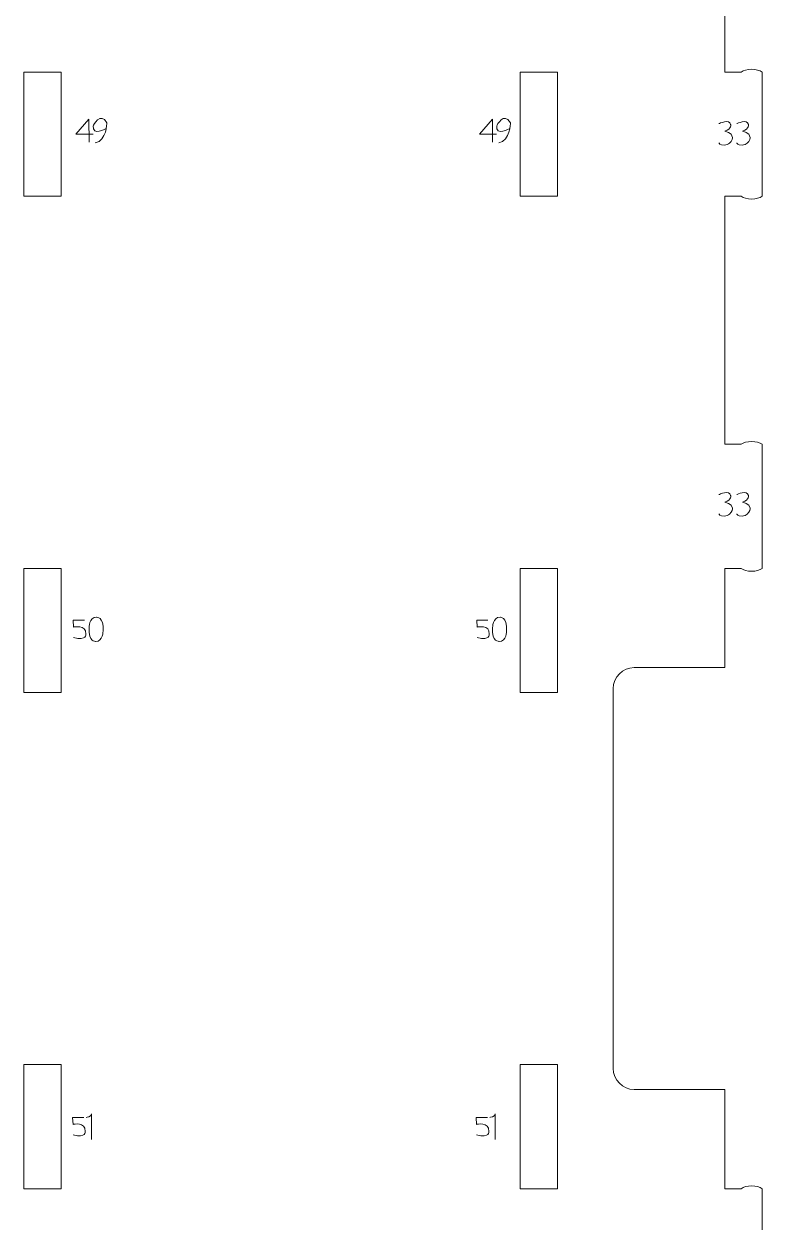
# Model space of a CAD drawing. Header units: centimetres. Extents: x -25 to 25, y -32.5 to 32.5.
# Drawn here: x 1.02 to 7.03, y 10.06 to 19.81 of the extents above; entities that cross this region are included whole.
import ezdxf

# ---------------------------------------------------------------- set-up
doc = ezdxf.new("R2010")
doc.units = ezdxf.units.CM
doc.header["$MEASUREMENT"] = 0
doc.layers.add('Capa 1', color=7, linetype='Continuous')

msp = doc.modelspace()

# ---------------------------------------------------------------- linework, layer by layer
at = {"layer": 'Capa 1', "color": 250, "lineweight": 20}
for points, knots in [([(6.86325, 19.41831), (6.86325, 19.41831), (6.73038, 19.41831), (6.73038, 19.41831), (6.73038, 19.41831), (6.73038, 19.41831), (6.73038, 20.42831), (6.73038, 20.42831), (6.73038, 20.42831), (6.73038, 20.42831), (5.72038, 20.42831), (5.72038, 20.42831), (5.72038, 20.42831), (5.72038, 20.42831), (5.72038, 20.56118), (5.72038, 20.56118)], [0, 0, 0, 0, 0.2, 0.2, 0.2, 0.2, 0.4, 0.4, 0.4, 0.4, 0.6, 0.6, 0.6, 0.6, 1, 1, 1, 1]), ([(1.32687, 19.41831), (1.32687, 19.41831), (1.32687, 18.40831), (1.32687, 18.40831), (1.32687, 18.40831), (1.32687, 18.40831), (1.02387, 18.40831), (1.02387, 18.40831), (1.02387, 18.40831), (1.02387, 18.40831), (1.02387, 19.41831), (1.02387, 19.41831), (1.02387, 19.41831), (1.02387, 19.41831), (1.32687, 19.41831), (1.32687, 19.41831)], [0, 0, 0, 0, 0.2, 0.2, 0.2, 0.2, 0.4, 0.4, 0.4, 0.4, 0.6, 0.6, 0.6, 0.6, 1, 1, 1, 1]), ([(5.36687, 19.41831), (5.36687, 19.41831), (5.36687, 18.40831), (5.36687, 18.40831), (5.36687, 18.40831), (5.36687, 18.40831), (5.06387, 18.40831), (5.06387, 18.40831), (5.06387, 18.40831), (5.06387, 18.40831), (5.06387, 19.41831), (5.06387, 19.41831), (5.06387, 19.41831), (5.06387, 19.41831), (5.36687, 19.41831), (5.36687, 19.41831)], [0, 0, 0, 0, 0.2, 0.2, 0.2, 0.2, 0.4, 0.4, 0.4, 0.4, 0.6, 0.6, 0.6, 0.6, 1, 1, 1, 1]), ([(7.03338, 19.41831), (7.01542, 19.43229), (6.98403, 19.44157), (6.94831, 19.44157), (6.94831, 19.44157), (6.9126, 19.44157), (6.88121, 19.43229), (6.86325, 19.41831)], [0, 0, 0, 0, 0.3333333, 0.3333333, 0.3333333, 0.3333333, 1, 1, 1, 1]), ([(6.86325, 16.38831), (6.86325, 16.38831), (6.73038, 16.38831), (6.73038, 16.38831), (6.73038, 16.38831), (6.73038, 16.38831), (6.73038, 18.40831), (6.73038, 18.40831), (6.73038, 18.40831), (6.73038, 18.40831), (6.86325, 18.40831), (6.86325, 18.40831)], [0, 0, 0, 0, 0.25, 0.25, 0.25, 0.25, 0.5, 0.5, 0.5, 0.5, 1, 1, 1, 1]), ([(7.03338, 18.40831), (7.01542, 18.39432), (6.98403, 18.38505), (6.94831, 18.38505), (6.94831, 18.38505), (6.9126, 18.38505), (6.88121, 18.39432), (6.86325, 18.40831)], [0, 0, 0, 0, 0.3333333, 0.3333333, 0.3333333, 0.3333333, 1, 1, 1, 1]), ([(7.03338, 16.38831), (7.01542, 16.40229), (6.98403, 16.41157), (6.94831, 16.41157), (6.94831, 16.41157), (6.9126, 16.41157), (6.88121, 16.40229), (6.86325, 16.38831)], [0, 0, 0, 0, 0.3333333, 0.3333333, 0.3333333, 0.3333333, 1, 1, 1, 1]), ([(1.02387, 15.37831), (1.02387, 15.37831), (1.32687, 15.37831), (1.32687, 15.37831), (1.32687, 15.37831), (1.32687, 15.37831), (1.32687, 14.36831), (1.32687, 14.36831), (1.32687, 14.36831), (1.32687, 14.36831), (1.02387, 14.36831), (1.02387, 14.36831), (1.02387, 14.36831), (1.02387, 14.36831), (1.02387, 15.37831), (1.02387, 15.37831)], [0, 0, 0, 0, 0.2, 0.2, 0.2, 0.2, 0.4, 0.4, 0.4, 0.4, 0.6, 0.6, 0.6, 0.6, 1, 1, 1, 1]), ([(5.06387, 15.37831), (5.06387, 15.37831), (5.36687, 15.37831), (5.36687, 15.37831), (5.36687, 15.37831), (5.36687, 15.37831), (5.36687, 14.36831), (5.36687, 14.36831), (5.36687, 14.36831), (5.36687, 14.36831), (5.06387, 14.36831), (5.06387, 14.36831), (5.06387, 14.36831), (5.06387, 14.36831), (5.06387, 15.37831), (5.06387, 15.37831)], [0, 0, 0, 0, 0.2, 0.2, 0.2, 0.2, 0.4, 0.4, 0.4, 0.4, 0.6, 0.6, 0.6, 0.6, 1, 1, 1, 1]), ([(6.86325, 10.32831), (6.86325, 10.32831), (6.73038, 10.32831), (6.73038, 10.32831), (6.73038, 10.32831), (6.73038, 10.32831), (6.73038, 11.13631), (6.73038, 11.13631), (6.73038, 11.13631), (6.73038, 11.13631), (5.99241, 11.13631), (5.99241, 11.13631), (5.99241, 11.13631), (5.89834, 11.13631), (5.82138, 11.21326), (5.82138, 11.30734), (5.82138, 11.30734), (5.82138, 11.30734), (5.82138, 14.39926), (5.82138, 14.39926), (5.82138, 14.39926), (5.82138, 14.49334), (5.89834, 14.57031), (5.99241, 14.57031), (5.99241, 14.57031), (5.99241, 14.57031), (6.73038, 14.57031), (6.73038, 14.57031), (6.73038, 14.57031), (6.73038, 14.57031), (6.73038, 15.37831), (6.73038, 15.37831), (6.73038, 15.37831), (6.73038, 15.37831), (6.86325, 15.37831), (6.86325, 15.37831)], [0, 0, 0, 0, 0.1, 0.1, 0.1, 0.1, 0.2, 0.2, 0.2, 0.2, 0.3, 0.3, 0.3, 0.3, 0.4, 0.4, 0.4, 0.4, 0.5, 0.5, 0.5, 0.5, 0.6, 0.6, 0.6, 0.6, 0.7, 0.7, 0.7, 0.7, 0.8, 0.8, 0.8, 0.8, 1, 1, 1, 1]), ([(7.03338, 15.37831), (7.01542, 15.36432), (6.98403, 15.35505), (6.94831, 15.35505), (6.94831, 15.35505), (6.9126, 15.35505), (6.88121, 15.36432), (6.86325, 15.37831)], [0, 0, 0, 0, 0.3333333, 0.3333333, 0.3333333, 0.3333333, 1, 1, 1, 1]), ([(1.02387, 11.33831), (1.02387, 11.33831), (1.32687, 11.33831), (1.32687, 11.33831), (1.32687, 11.33831), (1.32687, 11.33831), (1.32687, 10.32831), (1.32687, 10.32831), (1.32687, 10.32831), (1.32687, 10.32831), (1.02387, 10.32831), (1.02387, 10.32831), (1.02387, 10.32831), (1.02387, 10.32831), (1.02387, 11.33831), (1.02387, 11.33831)], [0, 0, 0, 0, 0.2, 0.2, 0.2, 0.2, 0.4, 0.4, 0.4, 0.4, 0.6, 0.6, 0.6, 0.6, 1, 1, 1, 1]), ([(5.06387, 11.33831), (5.06387, 11.33831), (5.36687, 11.33831), (5.36687, 11.33831), (5.36687, 11.33831), (5.36687, 11.33831), (5.36687, 10.32831), (5.36687, 10.32831), (5.36687, 10.32831), (5.36687, 10.32831), (5.06387, 10.32831), (5.06387, 10.32831), (5.06387, 10.32831), (5.06387, 10.32831), (5.06387, 11.33831), (5.06387, 11.33831)], [0, 0, 0, 0, 0.2, 0.2, 0.2, 0.2, 0.4, 0.4, 0.4, 0.4, 0.6, 0.6, 0.6, 0.6, 1, 1, 1, 1]), ([(7.03338, 10.32831), (7.01542, 10.34229), (6.98403, 10.35157), (6.94831, 10.35157), (6.94831, 10.35157), (6.9126, 10.35157), (6.88121, 10.34229), (6.86325, 10.32831)], [0, 0, 0, 0, 0.3333333, 0.3333333, 0.3333333, 0.3333333, 1, 1, 1, 1])]:
    msp.add_open_spline(points, degree=3, knots=knots, dxfattribs=at)
for points in [[(7.03338, 18.40831), (7.03338, 18.40831), (7.03338, 19.41831), (7.03338, 19.41831)], [(7.03338, 15.37831), (7.03338, 15.37831), (7.03338, 16.38831), (7.03338, 16.38831)], [(7.03338, 9.31831), (7.03338, 9.31831), (7.03338, 10.32831), (7.03338, 10.32831)]]:
    msp.add_open_spline(points, degree=3, dxfattribs=at)
at = {"layer": 'Capa 1', "color": 22, "lineweight": 5}
for points, knots in [([(1.58687, 18.91331), (1.58687, 18.91331), (1.44721, 18.91331), (1.44721, 18.91331), (1.44721, 18.91331), (1.44721, 18.91331), (1.55226, 19.03692), (1.55226, 19.03692), (1.55226, 19.03692), (1.55226, 19.03692), (1.55347, 18.84901), (1.55347, 18.84901)], [0, 0, 0, 0, 0.25, 0.25, 0.25, 0.25, 0.5, 0.5, 0.5, 0.5, 1, 1, 1, 1]), ([(1.69385, 18.95886), (1.69385, 18.95886), (1.57918, 18.89407), (1.5874, 18.98253), (1.5874, 18.98253), (1.5874, 18.98253), (1.64708, 19.10216), (1.69873, 19.00445), (1.69873, 19.00445), (1.69873, 19.00445), (1.69826, 18.85932), (1.60366, 18.84307)], [0, 0, 0, 0, 0.25, 0.25, 0.25, 0.25, 0.5, 0.5, 0.5, 0.5, 1, 1, 1, 1]), ([(4.87255, 18.91331), (4.87255, 18.91331), (4.73289, 18.91331), (4.73289, 18.91331), (4.73289, 18.91331), (4.73289, 18.91331), (4.83794, 19.03692), (4.83794, 19.03692), (4.83794, 19.03692), (4.83794, 19.03692), (4.83915, 18.84901), (4.83915, 18.84901)], [0, 0, 0, 0, 0.25, 0.25, 0.25, 0.25, 0.5, 0.5, 0.5, 0.5, 1, 1, 1, 1]), ([(4.97953, 18.95886), (4.97953, 18.95886), (4.86486, 18.89407), (4.87308, 18.98253), (4.87308, 18.98253), (4.87308, 18.98253), (4.93276, 19.10216), (4.98441, 19.00445), (4.98441, 19.00445), (4.98441, 19.00445), (4.98394, 18.85932), (4.88934, 18.84307)], [0, 0, 0, 0, 0.25, 0.25, 0.25, 0.25, 0.5, 0.5, 0.5, 0.5, 1, 1, 1, 1]), ([(6.68256, 18.84194), (6.68256, 18.84194), (6.68979, 18.82346), (6.72584, 18.82466), (6.72584, 18.82466), (6.74455, 18.82528), (6.75795, 18.83197), (6.76767, 18.83962), (6.76767, 18.83962), (6.79137, 18.85832), (6.79259, 18.88736), (6.79259, 18.88736), (6.79259, 18.88736), (6.79137, 18.92907), (6.73015, 18.93711), (6.73015, 18.93711), (6.73015, 18.93711), (6.79011, 18.9594), (6.77774, 18.99153), (6.77774, 18.99153), (6.77774, 18.99153), (6.7691, 19.04096), (6.68256, 18.99897), (6.68256, 18.99897)], [0, 0, 0, 0, 0.1428571, 0.1428571, 0.1428571, 0.1428571, 0.2857143, 0.2857143, 0.2857143, 0.2857143, 0.4285714, 0.4285714, 0.4285714, 0.4285714, 0.5714286, 0.5714286, 0.5714286, 0.5714286, 0.7142857, 0.7142857, 0.7142857, 0.7142857, 1, 1, 1, 1]), ([(6.82708, 18.84194), (6.82708, 18.84194), (6.83431, 18.82346), (6.87036, 18.82466), (6.87036, 18.82466), (6.88907, 18.82528), (6.90247, 18.83197), (6.91219, 18.83962), (6.91219, 18.83962), (6.93589, 18.85832), (6.93711, 18.88736), (6.93711, 18.88736), (6.93711, 18.88736), (6.93589, 18.92907), (6.87467, 18.93711), (6.87467, 18.93711), (6.87467, 18.93711), (6.93463, 18.9594), (6.92226, 18.99153), (6.92226, 18.99153), (6.92226, 18.99153), (6.91362, 19.04096), (6.82708, 18.99897), (6.82708, 18.99897)], [0, 0, 0, 0, 0.1428571, 0.1428571, 0.1428571, 0.1428571, 0.2857143, 0.2857143, 0.2857143, 0.2857143, 0.4285714, 0.4285714, 0.4285714, 0.4285714, 0.5714286, 0.5714286, 0.5714286, 0.5714286, 0.7142857, 0.7142857, 0.7142857, 0.7142857, 1, 1, 1, 1]), ([(6.68256, 15.82198), (6.68256, 15.82198), (6.68979, 15.8035), (6.72584, 15.8047), (6.72584, 15.8047), (6.74455, 15.80532), (6.75795, 15.81201), (6.76767, 15.81966), (6.76767, 15.81966), (6.79137, 15.83836), (6.79259, 15.8674), (6.79259, 15.8674), (6.79259, 15.8674), (6.79137, 15.90911), (6.73015, 15.91715), (6.73015, 15.91715), (6.73015, 15.91715), (6.79011, 15.93944), (6.77774, 15.97157), (6.77774, 15.97157), (6.77774, 15.97157), (6.7691, 16.021), (6.68256, 15.97901), (6.68256, 15.97901)], [0, 0, 0, 0, 0.1428571, 0.1428571, 0.1428571, 0.1428571, 0.2857143, 0.2857143, 0.2857143, 0.2857143, 0.4285714, 0.4285714, 0.4285714, 0.4285714, 0.5714286, 0.5714286, 0.5714286, 0.5714286, 0.7142857, 0.7142857, 0.7142857, 0.7142857, 1, 1, 1, 1]), ([(6.82708, 15.82198), (6.82708, 15.82198), (6.83431, 15.8035), (6.87036, 15.8047), (6.87036, 15.8047), (6.88907, 15.80532), (6.90247, 15.81201), (6.91219, 15.81966), (6.91219, 15.81966), (6.93589, 15.83836), (6.93711, 15.8674), (6.93711, 15.8674), (6.93711, 15.8674), (6.93589, 15.90911), (6.87467, 15.91715), (6.87467, 15.91715), (6.87467, 15.91715), (6.93463, 15.93944), (6.92226, 15.97157), (6.92226, 15.97157), (6.92226, 15.97157), (6.91362, 16.021), (6.82708, 15.97901), (6.82708, 15.97901)], [0, 0, 0, 0, 0.1428571, 0.1428571, 0.1428571, 0.1428571, 0.2857143, 0.2857143, 0.2857143, 0.2857143, 0.4285714, 0.4285714, 0.4285714, 0.4285714, 0.5714286, 0.5714286, 0.5714286, 0.5714286, 0.7142857, 0.7142857, 0.7142857, 0.7142857, 1, 1, 1, 1]), ([(1.51614, 14.95631), (1.51614, 14.95631), (1.42467, 14.95686), (1.42467, 14.95686), (1.42467, 14.95686), (1.42467, 14.95686), (1.42796, 14.90048), (1.42796, 14.90048)], [0, 0, 0, 0, 0.3333333, 0.3333333, 0.3333333, 0.3333333, 1, 1, 1, 1]), ([(1.42796, 14.90048), (1.42796, 14.90048), (1.53305, 14.92454), (1.52687, 14.84331), (1.52687, 14.84331), (1.52687, 14.84331), (1.53798, 14.78762), (1.42796, 14.81483)], [0, 0, 0, 0, 0.3333333, 0.3333333, 0.3333333, 0.3333333, 1, 1, 1, 1]), ([(1.60719, 14.78423), (1.60719, 14.78423), (1.54757, 14.77654), (1.55358, 14.89344), (1.55358, 14.89344), (1.55358, 14.89344), (1.55358, 14.9825), (1.61451, 14.9802)], [0, 0, 0, 0, 0.3333333, 0.3333333, 0.3333333, 0.3333333, 1, 1, 1, 1]), ([(1.61451, 14.98001), (1.61451, 14.98001), (1.67418, 14.98766), (1.66819, 14.87082), (1.66819, 14.87082), (1.66819, 14.87082), (1.66815, 14.78177), (1.60719, 14.78401)], [0, 0, 0, 0, 0.3333333, 0.3333333, 0.3333333, 0.3333333, 1, 1, 1, 1]), ([(4.80182, 14.95631), (4.80182, 14.95631), (4.71035, 14.95686), (4.71035, 14.95686), (4.71035, 14.95686), (4.71035, 14.95686), (4.71364, 14.90048), (4.71364, 14.90048)], [0, 0, 0, 0, 0.3333333, 0.3333333, 0.3333333, 0.3333333, 1, 1, 1, 1]), ([(4.71364, 14.90048), (4.71364, 14.90048), (4.81873, 14.92454), (4.81255, 14.84331), (4.81255, 14.84331), (4.81255, 14.84331), (4.82366, 14.78762), (4.71364, 14.81483)], [0, 0, 0, 0, 0.3333333, 0.3333333, 0.3333333, 0.3333333, 1, 1, 1, 1]), ([(4.89287, 14.78423), (4.89287, 14.78423), (4.83325, 14.77654), (4.83926, 14.89344), (4.83926, 14.89344), (4.83926, 14.89344), (4.83926, 14.9825), (4.90019, 14.9802)], [0, 0, 0, 0, 0.3333333, 0.3333333, 0.3333333, 0.3333333, 1, 1, 1, 1]), ([(4.90019, 14.98001), (4.90019, 14.98001), (4.95986, 14.98766), (4.95387, 14.87082), (4.95387, 14.87082), (4.95387, 14.87082), (4.95383, 14.78177), (4.89287, 14.78401)], [0, 0, 0, 0, 0.3333333, 0.3333333, 0.3333333, 0.3333333, 1, 1, 1, 1]), ([(1.51149, 10.90752), (1.51149, 10.90752), (1.42002, 10.90807), (1.42002, 10.90807), (1.42002, 10.90807), (1.42002, 10.90807), (1.42331, 10.85169), (1.42331, 10.85169)], [0, 0, 0, 0, 0.3333333, 0.3333333, 0.3333333, 0.3333333, 1, 1, 1, 1]), ([(1.42331, 10.85169), (1.42331, 10.85169), (1.5284, 10.87575), (1.52222, 10.79452), (1.52222, 10.79452), (1.52222, 10.79452), (1.53333, 10.73883), (1.42331, 10.76604)], [0, 0, 0, 0, 0.3333333, 0.3333333, 0.3333333, 0.3333333, 1, 1, 1, 1]), ([(4.79717, 10.90752), (4.79717, 10.90752), (4.7057, 10.90807), (4.7057, 10.90807), (4.7057, 10.90807), (4.7057, 10.90807), (4.70899, 10.85169), (4.70899, 10.85169)], [0, 0, 0, 0, 0.3333333, 0.3333333, 0.3333333, 0.3333333, 1, 1, 1, 1]), ([(4.70899, 10.85169), (4.70899, 10.85169), (4.81408, 10.87575), (4.8079, 10.79452), (4.8079, 10.79452), (4.8079, 10.79452), (4.81901, 10.73883), (4.70899, 10.76604)], [0, 0, 0, 0, 0.3333333, 0.3333333, 0.3333333, 0.3333333, 1, 1, 1, 1])]:
    msp.add_open_spline(points, degree=3, knots=knots, dxfattribs=at)
for points in [[(1.53167, 10.90865), (1.53167, 10.90865), (1.57208, 10.9103), (1.57372, 10.93807)], [(1.57372, 10.93807), (1.57372, 10.93807), (1.57372, 10.72856), (1.57372, 10.72856)], [(4.81735, 10.90865), (4.81735, 10.90865), (4.85776, 10.9103), (4.8594, 10.93807)], [(4.8594, 10.93807), (4.8594, 10.93807), (4.8594, 10.72856), (4.8594, 10.72856)]]:
    msp.add_open_spline(points, degree=3, dxfattribs=at)

doc.saveas('drawing.dxf')
